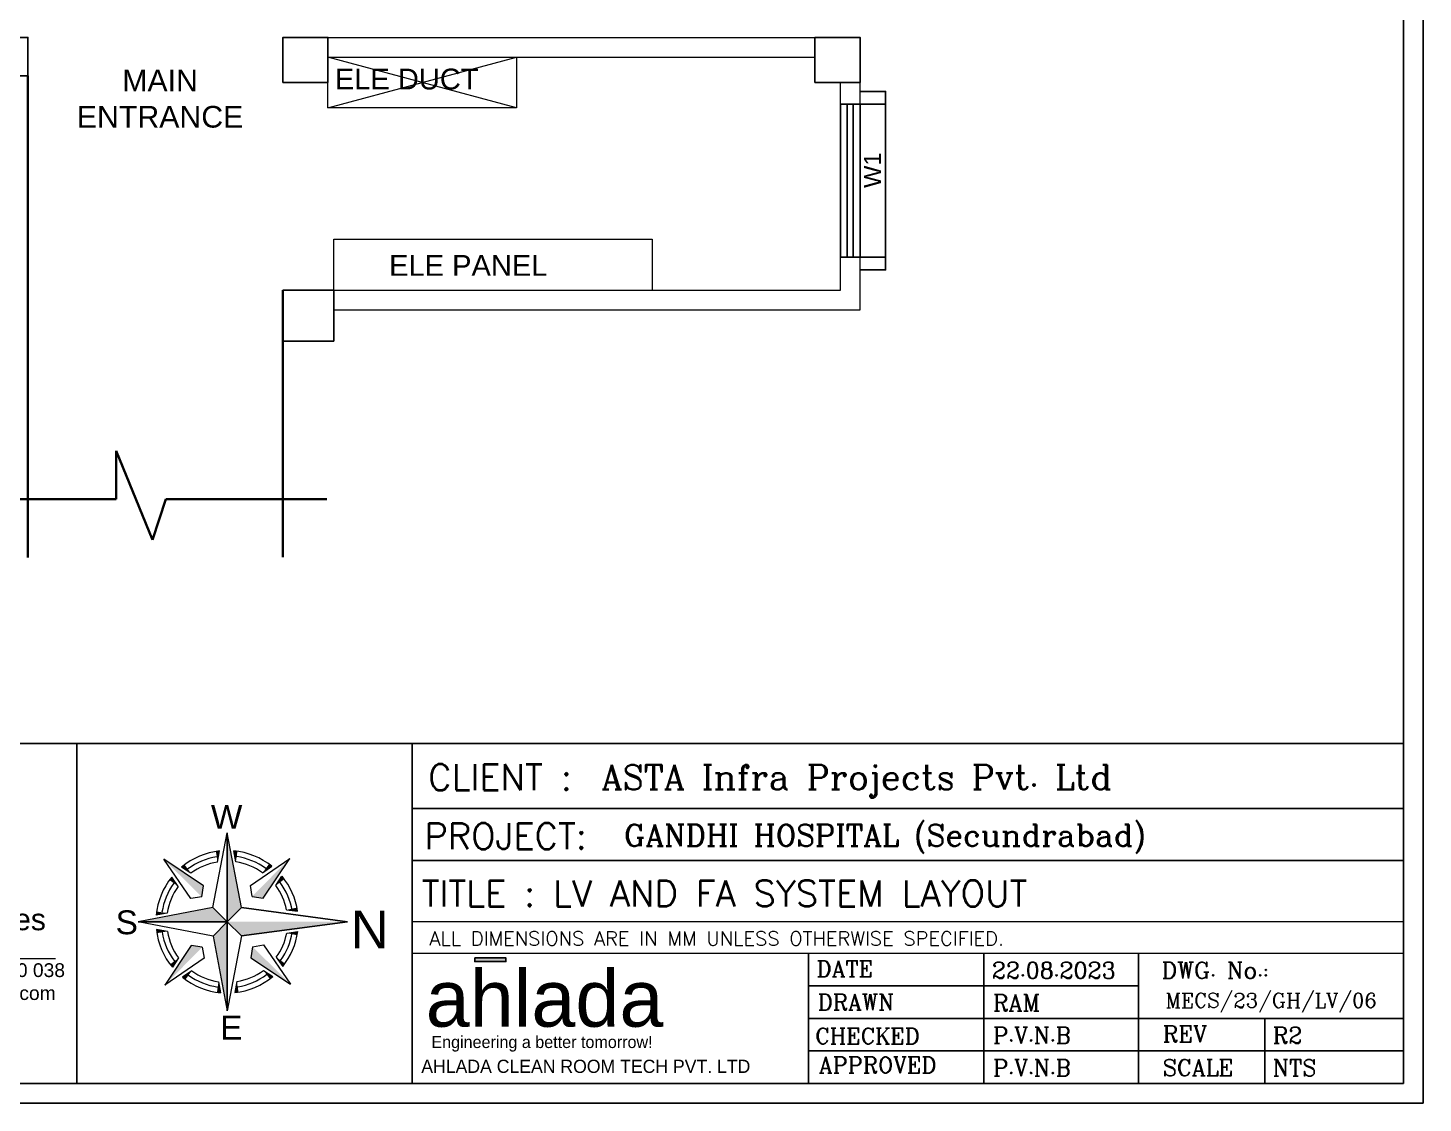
# Model space of a CAD drawing. Extents: x 3505867 to 3988380, y -625948 to -590408.
# Drawn here: x 3777649 to 3794064, y -625948 to -613296 of the extents above; entities that cross this region are included whole.
import ezdxf
from ezdxf.enums import TextEntityAlignment as Align

# ---------------------------------------------------------------- set-up
doc = ezdxf.new("R2010")
doc.units = 0
doc.header["$LTSCALE"] = 6
doc.header["$MEASUREMENT"] = 0
doc.linetypes.add('Hidden 2mm', pattern=[3, 2, -1])
doc.layers.get('0').update_dxf_attribs({"linetype": 'CONTINUOUS'})
for name, color, linetype in [('AHU-N Ducting', 30, 'CONTINUOUS'), ('Chajja', 7, 'CONTINUOUS'), ('COL', 5, 'CONTINUOUS'), ('DIM', 7, 'CONTINUOUS'), ('JOINERY', 7, 'CONTINUOUS'), ('TITLE', 7, 'CONTINUOUS'), ('Window', 161, 'CONTINUOUS')]:
    doc.layers.add(name, color=color, linetype=linetype)
for name, color, linetype, lineweight in [('D.F', 251, 'CONTINUOUS', 5), ('FURNITURE WALL', 8, 'CONTINUOUS', 5), ('hatch', 252, 'CONTINUOUS', 9), ('WALL', 10, 'CONTINUOUS', 35)]:
    doc.layers.add(name, color=color, linetype=linetype, lineweight=lineweight)
doc.styles.add('ARIAL', font='')
doc.styles.add('FS-ARIAL', font='')
doc.styles.add('IRFAN', font='romans.shx')
doc.styles.add('RAGHAV', font='')
doc.styles.add('sudheer', font='romanc.shx')
doc.styles.get('ARIAL').set_extended_font_data('Arial')
doc.styles.get('FS-ARIAL').set_extended_font_data('Arial')
doc.styles.get('RAGHAV').set_extended_font_data('Sakkal Majalla')

# ---------------------------------------------------------------- blocks, each defined once
blk = doc.blocks.new('CIVIL IVF')
at = {"layer": 'Chajja', "color": 8, "linetype": 'ByBlock'}
blk.add_line((830, -254.8, -101230.8), (830, -2054.8, -101230.8), dxfattribs=at)
at = {"layer": 'Chajja', "color": 8, "linetype": 'ByBlock', "elevation": -101230.8}
blk.add_lwpolyline([(530, -104.8), (830, -104.8), (830, -254.8), (530, -254.8)], dxfattribs=at)
at = {"layer": 'Chajja', "color": 7, "linetype": 'ByBlock', "elevation": -101230.8}
blk.add_lwpolyline([(530, -2054.8), (830, -2054.8), (830, -2204.8), (530, -2204.8)], dxfattribs=at)
at = {"layer": 'COL', "color": 8}
for points in [[(-9710, 80), (-9710, 530), (-9260, 530), (-9260, 80)], [(-6260, 0), (-6260, 530), (-5730, 530), (-5730, 0)], [(0, 0), (0, 530), (530, 530), (530, 0)]]:
    blk.add_lwpolyline(points, close=True, dxfattribs=at)
at = {"layer": 'COL', "color": 8, "elevation": -101230.8}
blk.add_lwpolyline([(-5660, -3044.8), (-5660, -2444.8), (-6260, -2444.8), (-6260, -3044.8)], close=True, dxfattribs=at)
at = {"layer": 'D.F', "color": 8, "lineweight": 0}
for p, q in [((-5730, 530), (0, 530)), ((-5730, 300), (-1915, 300)), ((-1915, 300), (0, 300)), ((-5941, -2445), (0, -2445))]:
    blk.add_line(p, q, dxfattribs=at)
at = {"layer": 'D.F', "color": 8}
for points in [[(-6260, 0), (-6260, 530), (-5730, 530), (-5730, 0)], [(0, 0), (0, 530), (530, 530), (530, 0)]]:
    blk.add_lwpolyline(points, close=True, dxfattribs=at)
at = {"layer": 'D.F', "color": 8, "lineweight": 0}
for points in [[(-3511.7, -300), (-5730, 300)], [(-5730, -300), (-3511.7, 300)]]:
    blk.add_lwpolyline(points, dxfattribs=at)
blk.add_lwpolyline([(-5730, -300), (-5730, 300), (-3511.7, 300), (-3511.7, -300)], close=True, dxfattribs=at)
at = {"layer": 'D.F', "color": 8, "linetype": 'ByBlock', "elevation": -101230.8}
blk.add_lwpolyline([(530, -104.8), (830, -104.8), (830, -254.8), (530, -254.8)], dxfattribs=at)
at = {"layer": 'WALL', "color": 8, "lineweight": 0}
for p, q in [((-5730, 300), (-1915, 300)), ((-1915, 300), (0, 300)), ((-5660, -1844.8, -101230.8), (-1915, -1844.8, -101230.8)), ((-5660, -2444.8, -101230.8), (-5660, -1844.8, -101230.8)), ((-1915, -1844.8, -101230.8), (-1915, -2444.8, -101230.8))]:
    blk.add_line(p, q, dxfattribs=at)
at = {"layer": 'WALL', "color": 8, "linetype": 'ByBlock'}
for p, q in [((-9260, 80), (-9260, -5591.2)), ((-6260, -2444.8), (-6260, -5587.1)), ((-8221.2, -4333.9), (-7794.6, -5380.7)), ((-8221.2, -4902.1), (-8221.2, -4333.9)), ((-9730.5, -4902.1), (-8221.2, -4902.1)), ((-7794.6, -5380.7), (-7639.2, -4902.1)), ((-7639.2, -4902.1), (-5741.8, -4902.1))]:
    blk.add_line(p, q, dxfattribs=at)
at = {"layer": 'WALL', "color": 8, "lineweight": 0, "elevation": -101230.8}
for points in [[(-5660, -2674.8), (530, -2674.8), (530, 0)], [(-5660, -2444.8), (300, -2444.8), (300, 0)]]:
    blk.add_lwpolyline(points, dxfattribs=at)
at = {"layer": 'Window', "linetype": 'Continuous', "elevation": -101230.8}
for points in [[(530, -2054.8), (300, -2054.8), (300, -254.8), (530, -254.8)], [(450, -2054.8), (380, -2054.8), (380, -254.8), (450, -254.8)]]:
    blk.add_lwpolyline(points, close=True, dxfattribs=at)
at = {"layer": 'D.F', "color": 8, "linetype": 'Continuous', "style": 'ARIAL'}
for s, p in [('ELE DUCT', (-4803.5, -155.1, -80984.6)), ('ELE PANEL', (-4079.2, -2348.4, -80984.6))]:
    blk.add_text(s, height=244.9, dxfattribs=at).set_placement(p, align=Align.BOTTOM_CENTER)
at = {"layer": 'DIM', "color": 8, "insert": (-7704.9, -192.3), "char_height": 255, "width": 2770.907, "attachment_point": 5, "style": 'ARIAL'}
blk.add_mtext('MAIN ENTRANCE', dxfattribs=at)
at = {"layer": 'JOINERY', "color": 8, "style": 'ARIAL', "width": 1}
blk.add_text('W1', height=200, rotation=90, dxfattribs=at).set_placement((775.2, -1241.3, -101230.8))
blk = doc.blocks.new('Logo')
h = blk.add_hatch(color=134)
h.dxf.hatch_style = 1
h.paths.add_polyline_path([(7.31, 6.26), (4.47, 6.26), (4.47, 5.93), (7.31, 5.93)])
at = {"color": 134}
blk.add_lwpolyline([(4.47, 6.26), (7.31, 6.26), (7.31, 5.93), (4.47, 5.93)], close=True, dxfattribs=at)
at = {"color": 134, "style": 'FS-ARIAL'}
blk.add_text('ahlada', height=5.161, dxfattribs=at).set_placement((0, 0))
at = {"color": 8, "style": 'RAGHAV'}
blk.add_text('Engineering a better tomorrow!', height=1.0969, dxfattribs=at).set_placement((0.52, -1.94))
blk = doc.blocks.new('A$C4A7C6C7E')
at = {"layer": 'TITLE', "color": 8, "lineweight": 5}
for p, q in [((-4207, 4144), (0, 26095)), ((0, 26095), (0, 0)), ((0, 0), (0, 26095)), ((4144, 4207), (0, 26095)), ((-2825, 17519), (-2234, 20757)), ((2559, 17560), (1919, 20788)), ((-6941, 10518), (-18592, 18312)), ((-10622, 6781), (-18592, 18312)), ((6781, 10622), (18312, 18592)), ((10518, 6941), (18312, 18592)), ((-14385, 10390), (-16257, 13098)), ((-10607, 14226), (-13343, 16056)), ((10390, 14385), (13098, 16257)), ((14226, 10607), (16056, 13343)), ((-7437, 7325), (-6941, 10518)), ((7325, 7437), (6781, 10622)), ((-4207, 4144), (-26095, 0)), ((-7437, 7325), (-10622, 6781)), ((-4207, 4144), (0, 0)), ((0, 0), (-4207, 4144)), ((0, 0), (4144, 4207)), ((4144, 4207), (0, 0)), ((7325, 7437), (10518, 6941)), ((0, 0), (-26095, 0)), ((-26095, 0), (0, 0)), ((-4144, -4207), (-26095, 0)), ((-17560, 2559), (-20788, 1919)), ((0, 0), (-4144, -4207)), ((-4144, -4207), (0, 0)), ((0, 0), (4207, -4144)), ((4207, -4144), (0, 0)), ((0, 0), (0, -26095)), ((0, -26095), (0, 0)), ((17394, 3514), (20646, 3095)), ((17394, 3514), (20646, 3095)), ((-17519, -2825), (-20757, -2234)), ((17433, -3312), (20680, -2857)), ((17433, -3312), (20680, -2857)), ((17434, -3310), (20680, -2857)), ((-10518, -6941), (-18312, -18592)), ((-7325, -7437), (-10518, -6941)), ((-7325, -7437), (-6781, -10622)), ((-4144, -4207), (0, -26095)), ((4207, -4144), (0, -26095)), ((7437, -7325), (6941, -10518)), ((7437, -7325), (10622, -6781)), ((10622, -6781), (18592, -18312)), ((-6781, -10622), (-18312, -18592)), ((-14226, -10607), (-16056, -13343)), ((6941, -10518), (18592, -18312)), ((14385, -10390), (16257, -13098)), ((-10390, -14385), (-13098, -16257)), ((10607, -14226), (13343, -16056)), ((-2559, -17560), (-1919, -20788)), ((2825, -17519), (2234, -20757))]:
    blk.add_line(p, q, dxfattribs=at)
at = {"layer": 'TITLE', "color": 5}
for p in [(4144, 4207), (4207, -4144)]:
    blk.add_line(p, (35289, 0), dxfattribs=at)
at = {"layer": 'TITLE', "color": 8, "lineweight": 5}
for radius, start, end in [(20877, 96.14269, 129.72625), (20877, 51.14269, 84.72625), (19311, 99.1612, 126.70773), (17745, 99.1612, 126.70773), (17745, 54.16121, 81.70773), (19311, 54.16121, 81.70773), (20877, 141.14269, 174.72625), (20877, 8.52692, 39.72625), (19311, 144.16121, 171.70773), (17745, 144.16121, 171.70773), (17745, 11.42181, 36.70773), (19311, 9.85136, 36.70773), (20877, 186.14269, 219.72625), (19311, 189.1612, 216.70773), (17745, 189.1612, 216.70773), (17745, 324.16121, 349.24868), (19311, 324.16121, 350.81434), (20877, 321.14269, 352.1348), (20877, 231.14269, 264.72625), (19311, 234.16121, 261.70773), (17745, 234.16121, 261.70773), (20877, 276.14269, 309.72625), (17745, 279.1612, 306.70773), (19311, 279.1612, 306.70773)]:
    blk.add_arc((0, 0), radius, start, end, dxfattribs=at)
for points in [[(0, 26095), (4144, 4207), (0, 0)], [(-3324, 20610), (-2234, 20757), (-2825, 17519)], [(3011, 20658), (1919, 20788), (2559, 17560)], [(-18592, 18312), (-6941, 10518), (-7437, 7325)], [(-13343, 16056), (-12479, 16737), (-10607, 14226)], [(18312, 18592), (10518, 6941), (7325, 7437)], [(13098, 16257), (12223, 16924), (10390, 14385)], [(-16257, 13098), (-16924, 12223), (-14385, 10390)], [(16056, 13343), (16737, 12479), (14226, 10607)], [(-26095, 0), (-4207, 4144), (0, 0)], [(20646, 3095), (20457, 4167), (17394, 3514)], [(-20658, 3011), (-20788, 1919), (-17560, 2559)], [(0, -26095), (-4144, -4207), (0, 0)], [(-20610, -3324), (-20757, -2234), (-17519, -2825)], [(20680, -2857), (20503, -3930), (17433, -3312)], [(-18312, -18592), (-10518, -6941), (-7325, -7437)], [(18592, -18312), (6941, -10518), (7437, -7325)], [(-16056, -13343), (-16737, -12479), (-14226, -10607)], [(16257, -13098), (16924, -12223), (14385, -10390)], [(-13098, -16257), (-12223, -16924), (-10390, -14385)], [(13343, -16056), (12479, -16737), (10607, -14226)], [(-3011, -20658), (-1919, -20788), (-2559, -17560)], [(3324, -20610), (2234, -20757), (2825, -17519)]]:
    blk.add_solid(points, dxfattribs=at)
at = {"layer": 'TITLE', "color": 5}
blk.add_solid([(35289, 0), (4207, -4144), (0, 0)], dxfattribs=at)
blk = doc.blocks.new('MECS')
at = {"layer": 'AHU-N Ducting', "lineweight": 0}
for color, points in [(160, [(0.5134, 0.9091, -0.255342), (0.5146, 0.9123, -0.046847), (0.5217, 0.9295, -0.026654), (0.5336, 0.9523, -0.067185), (0.5557, 0.9835, -0.027641), (0.5739, 1.0031), (0.5766, 1.006, 0.172136), (0.5505, 1.0116, 0.247314), (0.5199, 0.99), (0.4722, 0.896, -0.018001), (0.4702, 0.8924, -0.031918), (0.4662, 0.8866, -0.107063), (0.4579, 0.8781, -0.068722), (0.4448, 0.87, -0.110082), (0.4329, 0.8663, -0.048168), (0.4222, 0.8653, -0.255342), (0.422, 0.8653, -0.105522), (0.4104, 0.8665, -0.052874), (0.3991, 0.8701, 0.050549), (0.4093, 0.8619, 0.15879), (0.4483, 0.8512, 0.025573), (0.455, 0.8519, 0.056901), (0.4704, 0.858, 0.076128), (0.4928, 0.8754, 0.056355), (0.507, 0.8948)]), (150, [(0.5739, 1.0031), (0.5557, 0.9835, -0.088717), (0.5986, 0.9091), (0.6061, 0.8948, 0.090805), (0.6259, 0.8692, 0.094622), (0.6466, 0.8653, 0.097626), (0.6679, 0.8695, -0.179862), (0.6391, 0.896), (0.5914, 0.99, 0.136823), (0.5769, 1.0059, 0.004233)]), (160, [(0.7385, 0.9091, -0.255342), (0.7397, 0.9123, -0.046847), (0.7468, 0.9295, -0.026654), (0.7587, 0.9523, -0.067185), (0.7808, 0.9835, -0.027641), (0.799, 1.0031), (0.8017, 1.006, 0.172136), (0.7756, 1.0116, 0.247314), (0.745, 0.99), (0.6973, 0.896, -0.018001), (0.6953, 0.8924, -0.031918), (0.6913, 0.8866, -0.107063), (0.683, 0.8781, -0.068722), (0.6699, 0.87, -0.110082), (0.658, 0.8663, -0.048168), (0.6473, 0.8653, -0.255342), (0.6471, 0.8653, -0.105522), (0.6355, 0.8665, -0.052874), (0.6242, 0.8701, 0.050549), (0.6344, 0.8619, 0.15879), (0.6734, 0.8512, 0.025573), (0.6801, 0.8519, 0.056901), (0.6955, 0.858, 0.076128), (0.7179, 0.8754, 0.056355), (0.7321, 0.8948)]), (150, [(0.799, 1.0031), (0.7808, 0.9835, -0.082822), (0.8242, 0.9091), (0.8312, 0.8948, 0.090805), (0.851, 0.8692, 0.094622), (0.8717, 0.8653, 0.097626), (0.893, 0.8695, -0.179862), (0.8642, 0.896), (0.8165, 0.99, 0.136823), (0.802, 1.0059, 0.004233)]), (1, [(1.0302, 0.9438), (1.0711, 0.8757), (1.0984, 0.8757), (1.1393, 0.9438), (1.1393, 0.8757), (1.1665, 0.8757), (1.1665, 1.0119), (1.1325, 1.0119), (1.086, 0.92), (1.0371, 1.0119), (1.003, 1.0119), (1.003, 0.8757), (1.0302, 0.8757)]), (251, [(1.2006, 1.0119), (1.2006, 0.9847), (1.3369, 0.9847), (1.3641, 1.0119)]), (251, [(1.3982, 0.8757), (1.4323, 0.8757), (1.4323, 1.0119), (1.3982, 1.0119)]), (251, [(1.6299, 1.0119), (1.5958, 1.0119), (1.5958, 0.8757), (1.6299, 0.8757)]), (251, [(1.8956, 1.0119), (1.8615, 1.0119), (1.8615, 0.8757), (1.8956, 0.8757)]), (251, [(2.0114, 0.9904), (2.0639, 0.8757), (2.0932, 0.8757), (2.0387, 1.0119), (1.9842, 1.0119), (1.9556, 0.9405), (1.9886, 0.9405)]), (251, [(2.1614, 0.959), (2.2431, 0.8757), (2.2908, 0.8757), (2.2908, 1.0119), (2.2567, 1.0119), (2.2567, 0.9241), (2.1682, 1.0119), (2.1273, 1.0119), (2.1273, 0.8757), (2.1614, 0.8757)]), (251, [(1.2006, 0.9574), (1.2006, 0.8757), (1.3369, 0.8757), (1.3641, 0.9029), (1.2278, 0.9029), (1.2278, 0.9302), (1.3369, 0.9302), (1.3641, 0.9574)]), (251, [(2.0114, 0.9132), (2.0274, 0.9405), (1.9433, 0.9405), (1.9297, 0.9132)]), (251, [(1.9762, 0.9132), (1.9447, 0.9132), (1.9297, 0.8757), (1.959, 0.8757)]), (160, [(0.6892, 0.8653, -0.097626), (0.6679, 0.8695, -0.097626), (0.6466, 0.8653, -0.094622), (0.6259, 0.8692, 0.087249), (0.6523, 0.8527, 0.25446), (0.7122, 0.8701, -0.106044)]), (150, [(0.9143, 0.8653, -0.097626), (0.893, 0.8695, -0.097626), (0.8717, 0.8653, -0.094622), (0.851, 0.8692, 0.087249), (0.8774, 0.8527, 0.25446), (0.9373, 0.8701, -0.106044)])]:
    blk.add_hatch(color=color, dxfattribs=at).paths.add_polyline_path(points)
h = blk.add_hatch(color=251, dxfattribs=at)
edge = h.paths.add_edge_path()
edge.add_ellipse((1.4459, 0.9711), major_axis=(-0.1158, 0), ratio=0.352941, start_angle=110.17982, end_angle=270)
edge.add_line((1.4459, 1.0119), (1.4459, 0.9915))
edge.add_ellipse((1.4459, 0.9711), major_axis=(-0.0701, 0), ratio=0.291522, start_angle=90, end_angle=270, ccw=False)
edge.add_line((1.4459, 0.9506), (1.4459, 0.9302))
edge.add_line((1.4459, 0.9302), (1.5189, 0.8757))
edge.add_line((1.5189, 0.8757), (1.5617, 0.8757))
edge.add_line((1.5617, 0.8757), (1.4859, 0.9327))
h = blk.add_hatch(color=251, dxfattribs=at)
h.paths.add_polyline_path([(1.6639, 0.8757), (1.7593, 0.8757, 1), (1.7593, 1.0119), (1.6639, 1.0119)])
h.paths.add_polyline_path([(1.698, 0.9847), (1.7511, 0.9847, -1), (1.7511, 0.9029), (1.698, 0.9029)], flags=16)
at = {"layer": 'AHU-N Ducting', "color": 160, "lineweight": 0}
for p, q in [((0.4722, 0.896, -0.0047), (0.5199, 0.99, -0.0047)), ((0.6973, 0.896, -0.0047), (0.745, 0.99, -0.0047)), ((0.507, 0.8948, -0.0047), (0.5134, 0.9091, -0.0047)), ((0.7321, 0.8948, -0.0047), (0.7385, 0.9091, -0.0047))]:
    blk.add_line(p, q, dxfattribs=at)
at = {"layer": 'AHU-N Ducting', "color": 150, "lineweight": 0}
for p, q in [((0.6391, 0.896, -0.0047), (0.5914, 0.99, -0.0047)), ((0.8642, 0.896, -0.0047), (0.8165, 0.99, -0.0047)), ((0.6061, 0.8948, -0.0047), (0.5986, 0.9091, -0.0047))]:
    blk.add_line(p, q, dxfattribs=at)
at = {"layer": 'AHU-N Ducting', "color": 1, "lineweight": 0}
for p, q in [((1.003, 1.0119, -0.0047), (1.0371, 1.0119, -0.0047)), ((1.0371, 1.0119, -0.0047), (1.086, 0.92, -0.0047)), ((1.1325, 1.0119, -0.0047), (1.086, 0.92, -0.0047)), ((1.1665, 1.0119, -0.0047), (1.1325, 1.0119, -0.0047)), ((1.1343, 1.0119, -0.0047), (1.1615, 1.0119, -0.0047)), ((1.1665, 0.8757, -0.0047), (1.1665, 1.0119, -0.0047)), ((1.0302, 0.9438, -0.0047), (1.0711, 0.8757, -0.0047)), ((1.0302, 0.8757, -0.0047), (1.0302, 0.9438, -0.0047)), ((1.0302, 0.8757, -0.0047), (1.0302, 0.9438, -0.0047)), ((1.1393, 0.9438, -0.0047), (1.0984, 0.8757, -0.0047)), ((1.1393, 0.8757, -0.0047), (1.1393, 0.9438, -0.0047)), ((1.1393, 0.8757, -0.0047), (1.1393, 0.9438, -0.0047)), ((1.0302, 0.8757, -0.0047), (1.003, 0.8757, -0.0047)), ((1.0711, 0.8757, -0.0047), (1.0984, 0.8757, -0.0047)), ((1.1393, 0.8757, -0.0047), (1.1665, 0.8757, -0.0047))]:
    blk.add_line(p, q, dxfattribs=at)
at = {"layer": 'AHU-N Ducting', "color": 251, "lineweight": 0}
for p, q in [((1.2006, 1.0119, -0.0047), (1.3641, 1.0119, -0.0047)), ((1.2006, 0.9847, -0.0047), (1.2006, 1.0119, -0.0047)), ((1.2006, 0.9847, -0.0047), (1.3369, 0.9847, -0.0047)), ((1.3369, 0.9847, -0.0047), (1.3641, 1.0119, -0.0047)), ((1.3982, 1.0119, -0.0047), (1.4323, 1.0119, -0.0047)), ((1.3982, 1.0119, -0.0047), (1.3982, 0.8757, -0.0047)), ((1.4323, 1.0119, -0.0047), (1.4323, 0.8757, -0.0047)), ((1.4459, 1.0119, -0.0047), (1.4459, 0.9915, -0.0047)), ((1.5958, 1.0119, -0.0047), (1.6299, 1.0119, -0.0047)), ((1.5958, 0.8757, -0.0047), (1.5958, 1.0119, -0.0047)), ((1.6299, 1.0119, -0.0047), (1.6299, 0.8757, -0.0047)), ((1.6639, 1.0119, -0.0047), (1.7593, 1.0119, -0.0047)), ((1.6639, 1.0119, -0.0047), (1.6639, 0.8757, -0.0047)), ((1.698, 0.9847, -0.0047), (1.7511, 0.9847, -0.0047)), ((1.698, 0.9847, -0.0047), (1.698, 0.9029, -0.0047)), ((1.8615, 1.0119, -0.0047), (1.8956, 1.0119, -0.0047)), ((1.8615, 0.8757, -0.0047), (1.8615, 1.0119, -0.0047)), ((1.8956, 1.0119, -0.0047), (1.8956, 0.8757, -0.0047)), ((1.9556, 0.9405, -0.0047), (1.9842, 1.0119, -0.0047)), ((1.9842, 1.0119, -0.0047), (2.0387, 1.0119, -0.0047)), ((1.9886, 0.9405, -0.0047), (2.0114, 0.9904, -0.0047)), ((2.0639, 0.8757, -0.0047), (2.0114, 0.9904, -0.0047)), ((2.0932, 0.8757, -0.0047), (2.0387, 1.0119, -0.0047)), ((2.1273, 1.0119, -0.0047), (2.1682, 1.0119, -0.0047)), ((2.1273, 0.8757, -0.0047), (2.1273, 1.0119, -0.0047)), ((2.1682, 1.0119, -0.0047), (2.2567, 0.9241, -0.0047)), ((2.2567, 0.9241, -0.0047), (2.2567, 1.0119, -0.0047)), ((1.2006, 0.9574, -0.0047), (1.3641, 0.9574, -0.0047)), ((1.2006, 0.8757, -0.0047), (1.2006, 0.9574, -0.0047)), ((1.2278, 0.9302, -0.0047), (1.3369, 0.9302, -0.0047)), ((1.2278, 0.9029, -0.0047), (1.2278, 0.9302, -0.0047)), ((1.2278, 0.9029, -0.0047), (1.3641, 0.9029, -0.0047)), ((1.3369, 0.9302, -0.0047), (1.3641, 0.9574, -0.0047)), ((1.3369, 0.8757, -0.0047), (1.3641, 0.9029, -0.0047)), ((1.4459, 0.9302, -0.0047), (1.4459, 0.9506, -0.0047)), ((1.4459, 0.9302, -0.0047), (1.5189, 0.8757, -0.0047)), ((1.4859, 0.9327, -0.0047), (1.5617, 0.8757, -0.0047)), ((1.698, 0.9029, -0.0047), (1.7511, 0.9029, -0.0047)), ((1.9297, 0.9132, -0.0047), (1.9433, 0.9405, -0.0047)), ((2.0114, 0.9132, -0.0047), (1.9297, 0.9132, -0.0047)), ((1.9297, 0.8757, -0.0047), (1.9447, 0.9132, -0.0047)), ((2.0274, 0.9405, -0.0047), (1.9433, 0.9405, -0.0047)), ((1.959, 0.8757, -0.0047), (1.9762, 0.9132, -0.0047)), ((2.0274, 0.9405, -0.0047), (2.0114, 0.9132, -0.0047)), ((2.2431, 0.8757, -0.0047), (2.1614, 0.959, -0.0047)), ((2.1614, 0.8757, -0.0047), (2.1614, 0.959, -0.0047)), ((1.2006, 0.8757, -0.0047), (1.3369, 0.8757, -0.0047)), ((1.3982, 0.8757, -0.0047), (1.4323, 0.8757, -0.0047)), ((1.5189, 0.8757, -0.0047), (1.5617, 0.8757, -0.0047)), ((1.5958, 0.8757, -0.0047), (1.6299, 0.8757, -0.0047)), ((1.6639, 0.8757, -0.0047), (1.7593, 0.8757, -0.0047)), ((1.8615, 0.8757, -0.0047), (1.8956, 0.8757, -0.0047)), ((1.959, 0.8757, -0.0047), (1.9297, 0.8757, -0.0047)), ((2.0639, 0.8757, -0.0047), (2.0932, 0.8757, -0.0047)), ((2.1273, 0.8757, -0.0047), (2.1614, 0.8757, -0.0047))]:
    blk.add_line(p, q, dxfattribs=at)
at = {"layer": 'AHU-N Ducting', "color": 251, "lineweight": 0, "ltscale": 0.85}
blk.add_line((0.1166, 0.4833, -0.0061), (2.6855, 0.4833, -0.0061), dxfattribs=at)
at = {"layer": 'AHU-N Ducting', "color": 160, "lineweight": 0}
for centre, radius, start, end in [((0.7418, 0.8286, -0.0047), 0.2421, 132.93732, 160.59811), ((0.5557, 0.9719, -0.0047), 0.0401, 90, 153.08875), ((0.5557, 0.9719, -0.0047), 0.0401, 26.91125, 90), ((0.9669, 0.8286, -0.0047), 0.2421, 132.93732, 160.59811), ((0.7808, 0.9719, -0.0047), 0.0401, 90, 153.08875), ((0.7808, 0.9719, -0.0047), 0.0401, 26.91125, 90), ((0.4222, 0.9214, -0.0047), 0.0561, 270, 333.08875), ((0.4249, 0.94, -0.0047), 0.0938, 291.33776, 331.21045), ((0.6861, 0.9361, -0.0047), 0.09, 207.3023, 248.00186), ((0.6473, 0.9214, -0.0047), 0.0561, 270, 333.08875), ((0.65, 0.94, -0.0047), 0.0938, 291.33776, 331.21045), ((0.4451, 0.9164, -0.0047), 0.0652, 225.15476, 282.26072), ((0.422, 0.9214, -0.0047), 0.0561, 245.90537, 270.11841), ((0.6702, 0.9164, -0.0047), 0.0652, 225.15476, 282.26072), ((0.6471, 0.9214, -0.0047), 0.0561, 245.90537, 270.11841), ((0.6662, 0.9164, -0.0047), 0.0652, 257.808, 314.84524), ((0.689, 0.9214, -0.0047), 0.0561, 245.90537, 270.11841)]:
    blk.add_arc(centre, radius, start, end, dxfattribs=at)
at = {"layer": 'AHU-N Ducting', "color": 150, "lineweight": 0}
for centre, radius, start, end in [((0.369, 0.8263, -0.0047), 0.244, 19.82782, 40.10718), ((0.5794, 0.816, -0.0047), 0.2619, 20.8244, 39.7594), ((0.6892, 0.9214, -0.0047), 0.0561, 206.91125, 270), ((0.6892, 0.9214, -0.0047), 0.0561, 206.91125, 270), ((0.9112, 0.9361, -0.0047), 0.09, 207.3023, 248.00186), ((0.9143, 0.9214, -0.0047), 0.0561, 206.91125, 270), ((0.9496, 0.9249, -0.0047), 0.06, 206.91125, 270), ((0.6465, 0.9214, -0.0047), 0.0561, 248.49709, 270.11841), ((0.6466, 0.9214, -0.0047), 0.0561, 270, 292.3036), ((0.8716, 0.9214, -0.0047), 0.0561, 248.49709, 270.11841), ((0.8717, 0.9214, -0.0047), 0.0561, 270, 292.3036), ((0.8913, 0.9164, -0.0047), 0.0652, 257.73928, 314.84524), ((0.9141, 0.9214, -0.0047), 0.0561, 245.90537, 270.11841)]:
    blk.add_arc(centre, radius, start, end, dxfattribs=at)
at = {"layer": 'AHU-N Ducting', "color": 251, "lineweight": 0}
for centre, radius in [((1.7511, 0.9438, -0.0047), 0.0409), ((1.7593, 0.9438, -0.0047), 0.0681)]:
    blk.add_arc(centre, radius, 270, 90, dxfattribs=at)
for major_axis, ratio, start_param in [((-0.1158, 0), 0.352941, 1.923001), ((-0.0701, 0), 0.291522, 1.570796)]:
    blk.add_ellipse((1.4459, 0.9711, -0.0047), major_axis=major_axis, ratio=ratio, start_param=start_param, end_param=4.712389, dxfattribs=at)
at = {"layer": 'AHU-N Ducting', "color": 251, "lineweight": 0, "attachment_point": 1, "style": 'ARIAL'}
for s, insert, char_height, width in [('{\\C1;Engineers & Consultancy Services \\P}', (0.1749, 0.7493, -0.0146), 0.11475, 24.254374), ('{\\C252;Plot No.43, Srinivasa Colony (West), Hyderabad 500 038\\PPh: 040 40117248,  E Mail : contact@meridianmep.com\\P            w w w . m e r i d i a n m e p . c o m }', (0.1414, 0.4583, -0.0061), 0.07344, 2.632643)]:
    blk.add_mtext(s, dxfattribs=dict(at, insert=insert, char_height=char_height, width=width))
at = {"layer": 'AHU-N Ducting', "color": 251, "lineweight": 0, "ltscale": 0.85, "insert": (1.4024, 0.5507, -0.0055), "char_height": 0.065176, "attachment_point": 5, "line_spacing_factor": 0.6, "style": 'ARIAL'}
blk.add_mtext('{\\FBatang|c0;\\C5;I n c r e d i b l e  i n n o v a t i o n\\P}', dxfattribs=at)

msp = doc.modelspace()

# ---------------------------------------------------------------- linework, layer by layer
for p, q in [((3793831.7, -621716.2), (3771925.1, -621716.2)), ((3778224.2, -625716.2), (3778224.2, -621716.2)), ((3782170.1, -625716.2), (3782170.1, -621716.2)), ((3793831.7, -622480.1), (3782170.1, -622480.1)), ((3793831.7, -623091.4), (3782170.1, -623091.4)), ((3786834.2, -625716.2), (3786834.2, -624186.9)), ((3788896.3, -625716.2), (3788896.3, -624186.9)), ((3790716.2, -624186.9), (3790716.2, -625716.2)), ((3790716.2, -624569.3), (3786834.2, -624569.3)), ((3786834.2, -624951.7), (3793831.7, -624951.7)), ((3792200.6, -625716.2), (3792200.6, -624951.7)), ((3793831.7, -625333.9), (3786834.2, -625333.9))]:
    msp.add_line(p, q)
at = {"lineweight": 9, "extrusion": (0, 0, -1)}
for p, q in [((3793831.7, -623814.8), (3782170.1, -623814.8)), ((3793831.7, -624186.9), (3782170.1, -624186.9))]:
    msp.add_line(p, q, dxfattribs=at)
at = {"color": 7}
msp.add_line((3793831.7, -625716.2), (3782170.1, -625716.2), dxfattribs=at)
for points in [[(3794063.5, -593936.6), (3794063.5, -625948), (3748982.3, -625948), (3748982.3, -593936.6)], [(3793831.7, -594168.4), (3793831.7, -625716.2), (3749214.1, -625716.2), (3749214.1, -594168.4)]]:
    msp.add_lwpolyline(points, close=True)
at = {"layer": 'hatch', "color": 7}
msp.add_line((3793831.7, -621715.2), (3793831.7, -625716.2), dxfattribs=at)

# ---------------------------------------------------------------- block references
at = {"linetype": 'ByBlock'}
msp.add_blockref('CIVIL IVF', (3786909.3, -613938.4), dxfattribs=at)
at = {"xscale": 129.2302339714208, "yscale": 129.2302339714208, "zscale": 129.2302339714208}
msp.add_blockref('Logo', (3782328.9, -625049.2), dxfattribs=at)
at = {"layer": 'FURNITURE WALL', "linetype": 'Hidden 2mm', "xscale": 2206.000027674606, "yscale": 2206.000027674606, "zscale": 2206.000027674606}
msp.add_blockref('MECS', (3772050.8, -625313.5, 13.6), dxfattribs=at)
at = {"layer": 'TITLE', "linetype": 'Continuous', "extrusion": (1.31196e-09, -7.57547e-09, 1), "xscale": 0.040152693707034, "yscale": 0.040152693707034, "zscale": 0.040152693707034}
msp.add_blockref('A$C4A7C6C7E', (3779994, -623814.6, 0), dxfattribs=at)

# ---------------------------------------------------------------- texts
at = {"lineweight": 9}
for s, height, style, p in [('CLIENT :', 305.68, 'IRFAN', (3782358.3, -622266.7)), ('ASTA Infra Projects Pvt. Ltd', 290.396, 'sudheer', (3784396.2, -622258.8)), ('PROJECT:', 305.68, 'IRFAN', (3782313.5, -622958.9)), ('GANDHI HOSPITAL (Secundrabad)', 255.548, 'sudheer', (3784663.6, -622924.6))]:
    msp.add_text(s, height=height, dxfattribs=dict(at, style=style)).set_placement(p)
at = {"lineweight": 9, "extrusion": (0, 0, -1), "style": 'IRFAN', "text_generation_flag": 2}
for s, height, p in [('TITLE : LV AND FA SYSTEM LAYOUT', 305.68, (-3782281.8, -623632.7)), ('ALL DIMENSIONS ARE IN MM UNLESS OTHERWISE SPECIFIED.', 167.477, (-3782372, -624094.4))]:
    msp.add_text(s, height=height, dxfattribs=at).set_placement(p)
at = {"color": 64, "style": 'sudheer'}
for s, p in [('DATE', (3787260.1, -624367.2)), ('DRAWN ', (3787455.2, -624760.5)), ('CHECKED', (3787527.3, -625158.7)), ('APPROVED', (3787646.6, -625499.5))]:
    msp.add_text(s, height=188.74, dxfattribs=at).set_placement(p, align=Align.MIDDLE_CENTER)
at = {"color": 6, "style": 'sudheer'}
for s, p in [('22.08.2023', (3788990.2, -624481.5)), ('RAM', (3789003.6, -624864.9)), ('P.V.N.B', (3789003.6, -625247.2)), ('R2', (3792295.1, -625247.2)), ('P.V.N.B', (3789003.6, -625629.5)), ('NTS', (3792295.1, -625629.5))]:
    msp.add_text(s, height=193.14, dxfattribs=at).set_placement(p)
at = {"color": 64, "style": 'sudheer'}
for s, p in [('DWG. No.:', (3790988.4, -624481.5)), ('REV', (3791001.1, -625230.4)), ('SCALE', (3791001.1, -625627.2))]:
    msp.add_text(s, height=193.14, dxfattribs=at).set_placement(p)
at = {"color": 6, "style": 'sudheer'}
msp.add_text('MECS/23/GH/LV/06', height=170.695, dxfattribs=at).set_placement((3792276, -624825.2), align=Align.CENTER)
at = {"color": 134, "style": 'RAGHAV'}
msp.add_text('AHLADA CLEAN ROOM TECH PVT. LTD', height=155.062, dxfattribs=at).set_placement((3782277.5, -625592.7))
at = {"layer": 'TITLE', "color": 7, "style": 'ARIAL'}
for s, p in [('W', (3779802.2, -622720.2, 0)), ('S', (3778681.1, -623960.9, 0)), ('E', (3779912.8, -625200.2, 0))]:
    msp.add_text(s, height=281.1, dxfattribs=at).set_placement(p)
at = {"layer": 'TITLE', "color": 5, "style": 'ARIAL'}
msp.add_text('N', height=443.3, rotation=180, dxfattribs=at).set_placement((3781893.7, -623684.8, 0))

doc.saveas('drawing.dxf')
